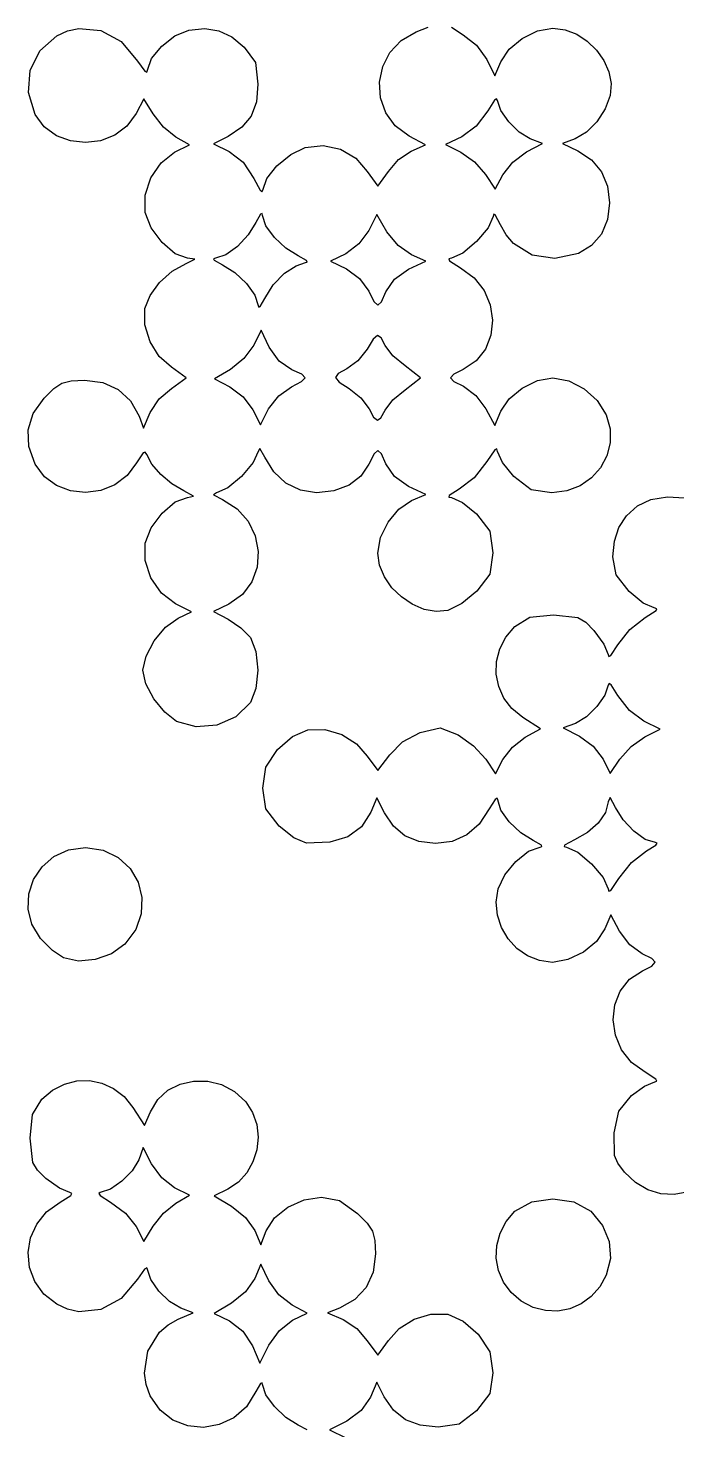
# Model space of a CAD drawing. Extents: x 15 to 288, y 15 to 288.
# Drawn here: x 14.8 to 55.8, y 103.2 to 191.7 of the extents above; entities that cross this region are included whole.
import ezdxf

# ---------------------------------------------------------------- set-up
doc = ezdxf.new("R2010")
doc.units = 0

msp = doc.modelspace()

# ---------------------------------------------------------------- linework, layer by layer
at = {"layer": 'Image'}
for p, q in [((15.579423, 190.268732), (16.642922, 191.215169)), ((16.642922, 191.215169), (17.325874, 191.52926)), ((17.325874, 191.52926), (18.02862, 191.686366)), ((18.02862, 191.686366), (19.42708, 191.5504)), ((19.42708, 191.5504), (20.70546, 190.848837)), ((23.257146, 190.565417), (24.094127, 191.221744)), ((24.094127, 191.221744), (24.962581, 191.581536)), ((24.962581, 191.581536), (25.970187, 191.670844)), ((25.970187, 191.670844), (26.866676, 191.528649)), ((26.866676, 191.528649), (27.686088, 191.144509)), ((27.686088, 191.144509), (28.462461, 190.507986)), ((38.35834, 190.920238), (39.309417, 191.46291)), ((39.309417, 191.46291), (40.06537, 191.75669)), ((41.534925, 191.75363), (42.275677, 191.285923)), ((42.275677, 191.285923), (43.119673, 190.617899)), ((45.99337, 191.0571), (46.957258, 191.529903)), ((46.957258, 191.529903), (47.927247, 191.707481)), ((47.927247, 191.707481), (48.698577, 191.604577)), ((48.698577, 191.604577), (49.432412, 191.316739)), ((49.432412, 191.316739), (50.102038, 190.875272)), ((14.971139, 189.033194), (15.579423, 190.268732)), ((20.70546, 190.848837), (21.730922, 189.623239)), ((22.624527, 189.78194), (23.257146, 190.565417)), ((28.462461, 190.507986), (29.165817, 189.525655)), ((37.654175, 190.169091), (38.35834, 190.920238)), ((43.119673, 190.617899), (43.762157, 189.728883)), ((44.640787, 189.585401), (45.174806, 190.378967)), ((45.174806, 190.378967), (45.99337, 191.0571)), ((50.102038, 190.875272), (50.680741, 190.311486)), ((50.680741, 190.311486), (51.141808, 189.656687)), ((21.730922, 189.623239), (22.185999, 188.984756)), ((22.369161, 189.040696), (22.624527, 189.78194)), ((29.165817, 189.525655), (29.330857, 188.171706)), ((37.201312, 189.273728), (37.654175, 190.169091)), ((43.762157, 189.728883), (44.261142, 188.682493)), ((44.261142, 188.682493), (44.640787, 189.585401)), ((51.141808, 189.656687), (51.458525, 188.942183)), ((14.856837, 187.649096), (14.971139, 189.033194)), ((22.185999, 188.984756), (22.319286, 188.91888)), ((22.319286, 188.91888), (22.369161, 189.040696)), ((37.004137, 188.298409), (37.201312, 189.273728)), ((51.458525, 188.942183), (51.604179, 188.199282)), ((15.275282, 186.256979), (14.856837, 187.649096)), ((29.330857, 188.171706), (29.228001, 187.046572)), ((37.067039, 187.307391), (37.004137, 188.298409)), ((51.604179, 188.199282), (51.552057, 187.459291)), ((22.126836, 187.246686), (21.641592, 186.308329)), ((22.711353, 186.285522), (22.126836, 187.246686)), ((29.228001, 187.046572), (28.900173, 186.155725)), ((37.394405, 186.364935), (37.067039, 187.307391)), ((44.249643, 187.147426), (43.818945, 186.482259)), ((44.383717, 187.238124), (44.249643, 187.147426)), ((44.43659, 187.138838), (44.383717, 187.238124)), ((44.64417, 186.505198), (44.43659, 187.138838)), ((51.552057, 187.459291), (51.235857, 186.60061)), ((15.853049, 185.472887), (15.275282, 186.256979)), ((21.641592, 186.308329), (21.060423, 185.514888)), ((23.376973, 185.461615), (22.711353, 186.285522)), ((28.900173, 186.155725), (28.318485, 185.4484)), ((37.990624, 185.535298), (37.394405, 186.364935)), ((43.818945, 186.482259), (43.096031, 185.521112)), ((45.147748, 185.786085), (44.64417, 186.505198)), ((50.711808, 185.796955), (50.052529, 185.138077)), ((51.235857, 186.60061), (50.711808, 185.796955)), ((16.616719, 184.915652), (15.853049, 185.472887)), ((17.504488, 184.584776), (16.616719, 184.915652)), ((20.294322, 184.945314), (19.405095, 184.600105)), ((21.060423, 185.514888), (20.294322, 184.945314)), ((24.156473, 184.830442), (23.376973, 185.461615)), ((28.318485, 185.4484), (27.454047, 184.873836)), ((38.860084, 184.88274), (37.990624, 185.535298)), ((43.096031, 185.521112), (42.187555, 184.847499)), ((45.812795, 185.138798), (45.147748, 185.786085)), ((46.50478, 184.720638), (45.812795, 185.138798)), ((50.052529, 185.138077), (49.330637, 184.713731)), ((18.454548, 184.479759), (17.504488, 184.584776)), ((19.405095, 184.600105), (18.454548, 184.479759)), ((24.074567, 183.865391), (25.017074, 184.336529)), ((25.017074, 184.336529), (24.156473, 184.830442)), ((27.454047, 184.873836), (26.521093, 184.391387)), ((26.521093, 184.391387), (27.512872, 183.911052)), ((31.394259, 183.722064), (32.315887, 184.174327)), ((32.315887, 184.174327), (33.439689, 184.304478)), ((33.439689, 184.304478), (34.538702, 184.065313)), ((34.538702, 184.065313), (35.501552, 183.500273)), ((39.890794, 184.327666), (38.860084, 184.88274)), ((38.987852, 183.948005), (39.890794, 184.327666)), ((42.187555, 184.847499), (41.160445, 184.357708)), ((41.160445, 184.357708), (42.123273, 183.875799)), ((46.26165, 183.88831), (47.27066, 184.429451)), ((47.27066, 184.429451), (46.50478, 184.720638)), ((49.330637, 184.713731), (48.54559, 184.415258)), ((48.54559, 184.415258), (49.506844, 183.949708)), ((22.576866, 182.250078), (23.221815, 183.20364)), ((23.221815, 183.20364), (24.074567, 183.865391)), ((27.512872, 183.911052), (28.392094, 183.236939)), ((28.392094, 183.236939), (29.062302, 182.202972)), ((30.528308, 183.01177), (31.394259, 183.722064)), ((35.501552, 183.500273), (36.216867, 182.652797)), ((37.563232, 182.651675), (38.196905, 183.410601)), ((38.196905, 183.410601), (38.987852, 183.948005)), ((42.123273, 183.875799), (42.979676, 183.264185)), ((42.979676, 183.264185), (43.686633, 182.470419)), ((44.769904, 182.447059), (45.407232, 183.241719)), ((45.407232, 183.241719), (46.261654, 183.888309)), ((46.261654, 183.888309), (46.26165, 183.88831)), ((49.506844, 183.949708), (50.362858, 183.38375)), ((50.362858, 183.38375), (50.989452, 182.635573)), ((29.883824, 182.20947), (30.528308, 183.01177)), ((36.216867, 182.652797), (36.890374, 181.735001)), ((36.890374, 181.735001), (37.563232, 182.651675)), ((43.686633, 182.470419), (44.28717, 181.546948)), ((44.28717, 181.546948), (44.769904, 182.447059)), ((50.989452, 182.635573), (51.374383, 181.725249)), ((22.213433, 181.154497), (22.576866, 182.250078)), ((29.062302, 182.202972), (29.458096, 181.4845)), ((29.458096, 181.4845), (29.580016, 181.381606)), ((29.580016, 181.381606), (29.626597, 181.481187)), ((29.626597, 181.481187), (29.883824, 182.20947)), ((51.374383, 181.725249), (51.505414, 180.672848)), ((22.205227, 180.066691), (22.213433, 181.154497)), ((51.505414, 180.672848), (51.372627, 179.61559)), ((22.59091, 179.103721), (22.205227, 180.066691)), ((29.49381, 179.952613), (29.203501, 179.437295)), ((29.584829, 179.997725), (29.49381, 179.952613)), ((29.621471, 179.881697), (29.584829, 179.997725)), ((29.835056, 179.229673), (29.621471, 179.881697)), ((36.821571, 179.931992), (36.326838, 178.941512)), ((37.458658, 178.852212), (36.821571, 179.931992)), ((44.163063, 179.811063), (43.845177, 179.096427)), ((44.201817, 179.960838), (44.163063, 179.811063)), ((44.297948, 179.918116), (44.201817, 179.960838)), ((44.624924, 179.296838), (44.297948, 179.918116)), ((51.372627, 179.61559), (50.988741, 178.707868)), ((23.285962, 178.173759), (22.59091, 179.103721)), ((29.203501, 179.437295), (28.717853, 178.648852)), ((30.365257, 178.49119), (29.835056, 179.229673)), ((36.326838, 178.941512), (35.694143, 178.100431)), ((38.176199, 177.977105), (37.458658, 178.852212)), ((43.845177, 179.096427), (43.111283, 178.230808)), ((44.975737, 178.652151), (44.624924, 179.296838)), ((24.112842, 177.467663), (23.285962, 178.173759)), ((28.034828, 177.927032), (27.296345, 177.396835)), ((28.717853, 178.648852), (28.034828, 177.927032)), ((31.087077, 177.808165), (30.365257, 178.49119)), ((35.694143, 178.100431), (34.867708, 177.469132)), ((39.006718, 177.389402), (38.176199, 177.977105)), ((43.111283, 178.230808), (42.245486, 177.498079)), ((45.43797, 178.113784), (44.975737, 178.652151)), ((46.625507, 177.382203), (45.43797, 178.113784)), ((50.375466, 177.985178), (49.554514, 177.483018)), ((50.988741, 178.707868), (50.375466, 177.985178)), ((24.894007, 177.176291), (24.112842, 177.467663)), ((24.795152, 176.856574), (25.340179, 177.115125)), ((25.340179, 177.115125), (24.894007, 177.176291)), ((26.644321, 177.183255), (26.528293, 177.146613)), ((26.528293, 177.146613), (26.573404, 177.055593)), ((26.573404, 177.055593), (27.088723, 176.765283)), ((27.296345, 177.396835), (26.644321, 177.183255)), ((31.875521, 177.322517), (31.087077, 177.808165)), ((32.390838, 177.032207), (31.875521, 177.322517)), ((32.43595, 176.941187), (32.390838, 177.032207)), ((34.867708, 177.469132), (33.903306, 176.987226)), ((33.903306, 176.987226), (34.908436, 176.507915)), ((38.82786, 176.48666), (39.91769, 177.006365)), ((39.91769, 177.006365), (39.006718, 177.389402)), ((41.531893, 177.182113), (41.363641, 177.137849)), ((41.363641, 177.137849), (41.404007, 177.019841)), ((41.404007, 177.019841), (42.100932, 176.572942)), ((42.245486, 177.498079), (41.531893, 177.182113)), ((48.045149, 177.154484), (46.625507, 177.382203)), ((49.554514, 177.483018), (48.045149, 177.154484)), ((23.127392, 175.651323), (23.916326, 176.360414)), ((23.916326, 176.360414), (24.795152, 176.856574)), ((27.088723, 176.765283), (27.877166, 176.279638)), ((27.877166, 176.279638), (28.598985, 175.596615)), ((30.292067, 175.501606), (30.999205, 176.238002)), ((30.9992, 176.238), (31.730495, 176.703867)), ((30.999205, 176.238002), (30.9992, 176.238)), ((31.730495, 176.703867), (32.31992, 176.904545)), ((32.31992, 176.904545), (32.43595, 176.941187)), ((34.908436, 176.507915), (35.741331, 175.89833)), ((37.939397, 175.865554), (38.82786, 176.48666)), ((42.100932, 176.572942), (42.963832, 175.9472)), ((22.524601, 174.834807), (23.127392, 175.651323)), ((28.598985, 175.596615), (29.129183, 174.858131)), ((29.760735, 174.650502), (30.292067, 175.501606)), ((35.741331, 175.89833), (36.324626, 175.099945)), ((37.39913, 175.06912), (37.939397, 175.865554)), ((42.963832, 175.9472), (43.589231, 175.147335)), ((22.204202, 174.016374), (22.524601, 174.834807)), ((29.129183, 174.858131), (29.342763, 174.206103)), ((29.470425, 174.135185), (29.760735, 174.650502)), ((36.324626, 175.099945), (36.648156, 174.449909)), ((36.648156, 174.449909), (36.893885, 174.229275)), ((36.893885, 174.229275), (37.123611, 174.436267)), ((37.123611, 174.436267), (37.399136, 175.069113)), ((37.399136, 175.069113), (37.39913, 175.06912)), ((43.589231, 175.147335), (43.975543, 174.235321)), ((22.202787, 172.973461), (22.204202, 174.016374)), ((29.342763, 174.206103), (29.379405, 174.090073)), ((29.379405, 174.090073), (29.470425, 174.135185)), ((43.975543, 174.235321), (44.121179, 173.273133)), ((22.524251, 171.910932), (22.202787, 172.973461)), ((29.52525, 172.65107), (29.065902, 171.702625)), ((30.042145, 171.56713), (29.52525, 172.65107)), ((44.121179, 173.273133), (44.024551, 172.322747)), ((23.103022, 170.974391), (22.524251, 171.910932)), ((29.065902, 171.702625), (28.445892, 170.858378)), ((36.605967, 172.065905), (36.22408, 171.447878)), ((36.872549, 172.300613), (36.605967, 172.065905)), ((37.095849, 172.166842), (36.872549, 172.300613)), ((37.34789, 171.679433), (37.095849, 172.166842)), ((37.843957, 171.022417), (37.34789, 171.679433)), ((44.024551, 172.322747), (43.68407, 171.446138)), ((23.873532, 170.309444), (23.103022, 170.974391)), ((28.445892, 170.858378), (27.600272, 170.160455)), ((30.661435, 170.683448), (30.042145, 171.56713)), ((36.22408, 171.447878), (35.634073, 170.705437)), ((38.61747, 170.394313), (37.843957, 171.022417)), ((43.68407, 171.446138), (43.098148, 170.705281)), ((24.791329, 169.63594), (23.873532, 170.309444)), ((27.600272, 170.160455), (26.593992, 169.566739)), ((31.456875, 170.14429), (30.661435, 170.683448)), ((32.088861, 169.869206), (31.456875, 170.14429)), ((32.297366, 169.640056), (32.088861, 169.869206)), ((34.390783, 169.900292), (34.225673, 169.648441)), ((34.93896, 170.191738), (34.390783, 169.900292)), ((35.634073, 170.705437), (34.93896, 170.191738)), ((39.588558, 169.635605), (38.61747, 170.394313)), ((42.265198, 170.162152), (41.67495, 169.866586)), ((43.098148, 170.705281), (42.265198, 170.162152)), ((16.451106, 168.960192), (16.964247, 169.300846)), ((16.964247, 169.300846), (17.557582, 169.451083)), ((17.557582, 169.451083), (18.39757, 169.484751)), ((18.39757, 169.484751), (19.550193, 169.337238)), ((19.550193, 169.337238), (20.517596, 168.902394)), ((23.874653, 168.963082), (24.791329, 169.63594)), ((26.593992, 169.566739), (27.565348, 169.072003)), ((27.565348, 169.072003), (28.390222, 168.441676)), ((30.640891, 168.495372), (31.440088, 169.076007)), ((31.440088, 169.076007), (31.4401, 169.076)), ((31.4401, 169.076), (32.081431, 169.39595)), ((32.081431, 169.39595), (32.297366, 169.640056)), ((34.225673, 169.648441), (34.452006, 169.36262)), ((34.452006, 169.36262), (35.07816, 168.969268)), ((38.61747, 168.8769), (39.588558, 169.635605)), ((41.67495, 169.866586), (41.481147, 169.634215)), ((41.481147, 169.634215), (41.685217, 169.400128)), ((41.685217, 169.400128), (42.288587, 169.099412)), ((42.288587, 169.099412), (43.062446, 168.523964)), ((45.178228, 168.311509), (45.996397, 168.985587)), ((45.996397, 168.985587), (46.959775, 169.456555)), ((46.959775, 169.456555), (47.927224, 169.633703)), ((47.927224, 169.633703), (48.935782, 169.44964)), ((48.935782, 169.44964), (49.908008, 168.948429)), ((15.157898, 167.37808), (15.8517, 168.355271)), ((15.8517, 168.355271), (16.451106, 168.960192)), ((20.517596, 168.902394), (21.282322, 168.191766)), ((21.282322, 168.191766), (21.82691, 167.216901)), ((22.539333, 167.451182), (23.104275, 168.303772)), ((23.104275, 168.303772), (23.874653, 168.963082)), ((28.390222, 168.441676), (29.009398, 167.620933)), ((30.003778, 167.667877), (30.640891, 168.495372)), ((35.07816, 168.969268), (35.820601, 168.379261)), ((35.820601, 168.379261), (36.3343, 167.684148)), ((37.34789, 167.59178), (37.843955, 168.248794)), ((37.843955, 168.248794), (38.61747, 168.8769)), ((43.062446, 168.523964), (43.711767, 167.676582)), ((44.646404, 167.525033), (45.178228, 168.311509)), ((49.908008, 168.948429), (50.73333, 168.206538)), ((50.73333, 168.206538), (51.301174, 167.300433)), ((14.83085, 166.359079), (15.157898, 167.37808)), ((21.82691, 167.216901), (22.120687, 166.460948)), ((22.120687, 166.460948), (22.539333, 167.451182)), ((29.009398, 167.620933), (29.482089, 166.664587)), ((29.482089, 166.664587), (30.003778, 167.667877)), ((36.3343, 167.684148), (36.620537, 167.147929)), ((37.088104, 167.105326), (37.34789, 167.591793)), ((37.34789, 167.591793), (37.34789, 167.59178)), ((43.711767, 167.676582), (44.272403, 166.635542)), ((44.272403, 166.635542), (44.646404, 167.525033)), ((51.301174, 167.300433), (51.542629, 166.415259)), ((14.870124, 165.295156), (14.83085, 166.359079)), ((36.620537, 167.147929), (36.858729, 166.95618)), ((36.858729, 166.95618), (37.088104, 167.105326)), ((51.542629, 166.415259), (51.546928, 165.541507)), ((51.546928, 165.541507), (51.336952, 164.712036)), ((15.275292, 164.183201), (14.870124, 165.295156)), ((22.082942, 164.906684), (21.663792, 164.273813)), ((22.219075, 164.943192), (22.082942, 164.906684)), ((22.312159, 164.797859), (22.219075, 164.943192)), ((22.639118, 164.18325), (22.312159, 164.797859)), ((29.342666, 164.994423), (29.027595, 164.280227)), ((29.453514, 165.179126), (29.342666, 164.994423)), ((29.760638, 164.621041), (29.453514, 165.179126)), ((30.325181, 163.691386), (29.760638, 164.621041)), ((36.65079, 164.827186), (36.330978, 164.186191)), ((36.894833, 165.042941), (36.65079, 164.827186)), ((37.123961, 164.834382), (36.894833, 165.042941)), ((37.399028, 164.202437), (37.123961, 164.834382)), ((44.263596, 165.091791), (43.759961, 164.344313)), ((44.397406, 165.151447), (44.263596, 165.091791)), ((44.444874, 164.994433), (44.397406, 165.151447)), ((44.750391, 164.297351), (44.444874, 164.994433)), ((51.336952, 164.712036), (50.935583, 163.959699)), ((15.856207, 163.393134), (15.275292, 164.183201)), ((21.663792, 164.273813), (21.075258, 163.467159)), ((23.203595, 163.530164), (22.639118, 164.18325)), ((29.027595, 164.280227), (28.295034, 163.414623)), ((31.088888, 162.984994), (30.325181, 163.691386)), ((36.330978, 164.186191), (35.823014, 163.42933)), ((37.939299, 163.406001), (37.399028, 164.202437)), ((43.759961, 164.344313), (42.972797, 163.330063)), ((45.477944, 163.406933), (44.750391, 164.297351)), ((50.935583, 163.959699), (50.3657, 163.317354)), ((16.6215, 162.83377), (15.856207, 163.393134)), ((17.510075, 162.504242), (16.6215, 162.83377)), ((20.304523, 162.886008), (19.412683, 162.531227)), ((21.075258, 163.467159), (20.304523, 162.886008)), ((23.905307, 162.937283), (23.203595, 163.530164)), ((24.643969, 162.503289), (23.905307, 162.937283)), ((28.295034, 163.414623), (27.429431, 162.682062)), ((32.002108, 162.536074), (31.088888, 162.984994)), ((35.073453, 162.860768), (34.123708, 162.503078)), ((35.823014, 163.42933), (35.073453, 162.860768)), ((38.827758, 162.784897), (37.939299, 163.406001)), ((42.972797, 163.330063), (42.026251, 162.606093)), ((46.568554, 162.568074), (45.477944, 163.406933)), ((49.650186, 162.817858), (48.81192, 162.494065)), ((50.3657, 163.317354), (49.650186, 162.817858)), ((18.460834, 162.403683), (17.510075, 162.504242)), ((19.412683, 162.531227), (18.460834, 162.403683)), ((24.114558, 161.803027), (24.894014, 162.088272)), ((25.265827, 162.171481), (24.643969, 162.503289)), ((24.894014, 162.088272), (25.265827, 162.171481)), ((26.715236, 162.366993), (26.530534, 162.256145)), ((26.530534, 162.256145), (27.088621, 161.949021)), ((27.429431, 162.682062), (26.715236, 162.366993)), ((27.088621, 161.949021), (28.021118, 161.367103)), ((33.015188, 162.378831), (32.002108, 162.536074)), ((34.123708, 162.503078), (33.015188, 162.378831)), ((39.917588, 162.265192), (38.827758, 162.784897)), ((39.01468, 161.885547), (39.917588, 162.265192)), ((41.393807, 162.21536), (41.364456, 162.112387)), ((41.364456, 162.112387), (41.53188, 162.076927)), ((42.026251, 162.606093), (41.393807, 162.21536)), ((41.53188, 162.076927), (42.228964, 161.774593)), ((47.873784, 162.378833), (46.568554, 162.568074)), ((48.81192, 162.494065), (47.873784, 162.378833)), ((53.263831, 161.554181), (54.10213, 161.945795)), ((54.10213, 161.945795), (55.15385, 162.119999)), ((55.15385, 162.119999), (56.232148, 162.066228)), ((22.591771, 160.170206), (23.287678, 161.099909)), ((23.287678, 161.099909), (24.114558, 161.803027)), ((28.021118, 161.367103), (28.709499, 160.582795)), ((37.5394, 160.526659), (38.217098, 161.34899)), ((38.217098, 161.34899), (39.01468, 161.885547)), ((42.228964, 161.774593), (43.11938, 161.048367)), ((43.11938, 161.048367), (43.962511, 159.949551)), ((52.574569, 160.919658), (53.263831, 161.554181)), ((22.205234, 159.205202), (22.591771, 160.170206)), ((28.709499, 160.582795), (29.149742, 159.662563)), ((37.06854, 159.554437), (37.5394, 160.526659)), ((51.807233, 159.331786), (52.091971, 160.184929)), ((52.091971, 160.184929), (52.574569, 160.919658)), ((29.149742, 159.662563), (29.337823, 158.672874)), ((36.89147, 158.568207), (37.06854, 159.554437)), ((43.962511, 159.949551), (44.14748, 158.599087)), ((51.711551, 158.342021), (51.807233, 159.331786)), ((22.211602, 158.102809), (22.205234, 159.205202)), ((29.337823, 158.672874), (29.269719, 157.680193)), ((37.001446, 157.800958), (36.89147, 158.568207)), ((44.14748, 158.599087), (43.964409, 157.252358)), ((22.581909, 157.005535), (22.211602, 158.102809)), ((29.269719, 157.680193), (28.941408, 156.750987)), ((37.309374, 157.065207), (37.001446, 157.800958)), ((51.916029, 157.205387), (51.711551, 158.342021)), ((23.246869, 156.050716), (22.581909, 157.005535)), ((28.941408, 156.750987), (28.348867, 155.951721)), ((37.779468, 156.390242), (37.309374, 157.065207)), ((43.964409, 157.252358), (43.13721, 156.167627)), ((52.735191, 156.149761), (51.916029, 157.205387)), ((24.137194, 155.375692), (23.246869, 156.050716)), ((28.348867, 155.951721), (27.488073, 155.348861)), ((38.37594, 155.805351), (37.779468, 156.390242)), ((39.063003, 155.339821), (38.37594, 155.805351)), ((43.13721, 156.167627), (42.183692, 155.393885)), ((53.625608, 155.419744), (52.735191, 156.149761)), ((25.142314, 154.873754), (24.137194, 155.375692)), ((24.29967, 154.46855), (25.142314, 154.873754)), ((27.488073, 155.348861), (26.521067, 154.880524)), ((26.521067, 154.880524), (27.454021, 154.398077)), ((39.804869, 155.022942), (39.063003, 155.339821)), ((40.56575, 154.884001), (39.804869, 155.022942)), ((41.30986, 154.952287), (40.56575, 154.884001)), ((42.183692, 155.393885), (41.30986, 154.952287)), ((54.322691, 155.108301), (53.625608, 155.419744)), ((53.752943, 154.498765), (54.450266, 154.945892)), ((54.490817, 155.063998), (54.322691, 155.108301)), ((54.450266, 154.945892), (54.490817, 155.063998)), ((23.500116, 153.888487), (24.29967, 154.46855)), ((27.454021, 154.398077), (28.251548, 153.859425)), ((45.532196, 153.934598), (46.486761, 154.523689)), ((46.486761, 154.523689), (47.976506, 154.668096)), ((47.976506, 154.668096), (49.513023, 154.50753)), ((49.513023, 154.50753), (50.000155, 154.209722)), ((50.000155, 154.209722), (50.522386, 153.680588)), ((52.774981, 153.75141), (53.752943, 154.498765)), ((22.785148, 153.034761), (23.500116, 153.888487)), ((28.251548, 153.859425), (28.858901, 153.241858)), ((28.858901, 153.241858), (29.200991, 152.356683)), ((44.577248, 152.521412), (44.961832, 153.264392)), ((44.961832, 153.264392), (45.532196, 153.934598)), ((50.522386, 153.680588), (51.149461, 152.829122)), ((52.027623, 152.773445), (52.774981, 153.75141)), ((22.270958, 152.078475), (22.785148, 153.034761)), ((29.200991, 152.356683), (29.315021, 151.190746)), ((44.375876, 151.735406), (44.577248, 152.521412)), ((51.149461, 152.829122), (51.418087, 152.168688)), ((51.594695, 152.107454), (52.027623, 152.773445)), ((22.07374, 151.19073), (22.270958, 152.078475)), ((44.355148, 150.936123), (44.375876, 151.735406)), ((51.418087, 152.168688), (51.46747, 152.040341)), ((51.46747, 152.040341), (51.594695, 152.107454)), ((22.26583, 150.326935), (22.07374, 151.19073)), ((29.315021, 151.190746), (29.200991, 150.02481)), ((44.512494, 150.153312), (44.355148, 150.936123)), ((22.763126, 149.378277), (22.26583, 150.326935)), ((29.200991, 150.02481), (28.858901, 149.139638)), ((44.845346, 149.416722), (44.512494, 150.153312)), ((51.210458, 149.61473), (50.706474, 148.895506)), ((51.418157, 150.248802), (51.210458, 149.61473)), ((51.471026, 150.348089), (51.418157, 150.248802)), ((51.605101, 150.257393), (51.471026, 150.348089)), ((52.035802, 149.592226), (51.605101, 150.257393)), ((52.758712, 148.631078), (52.035802, 149.592226)), ((23.447164, 148.525413), (22.763126, 149.378277)), ((28.858901, 149.139638), (27.926897, 148.246826)), ((45.351135, 148.756101), (44.845346, 149.416722)), ((46.027292, 148.201198), (45.351135, 148.756101)), ((50.706474, 148.895506), (50.040587, 148.248114)), ((24.19948, 147.949), (23.447164, 148.525413)), ((25.432595, 147.609465), (24.199431, 147.949018)), ((24.199431, 147.949018), (24.19948, 147.949)), ((27.926897, 148.246826), (26.729939, 147.722751)), ((47.150012, 147.474664), (46.027292, 148.201198)), ((49.347177, 147.829542), (48.578503, 147.537294)), ((50.040587, 148.248114), (49.347177, 147.829542)), ((53.667192, 147.957466), (52.758712, 148.631078)), ((54.694302, 147.467673), (53.667192, 147.957466)), ((26.729939, 147.722751), (25.432595, 147.609465)), ((30.563565, 146.181556), (31.509165, 147.001652)), ((31.509165, 147.001652), (32.480155, 147.426086)), ((32.480155, 147.426086), (33.539865, 147.432691)), ((33.539865, 147.432691), (34.609447, 147.115956)), ((34.609447, 147.115956), (35.548583, 146.538353)), ((38.435755, 146.672686), (39.55446, 147.255042)), ((39.55446, 147.255042), (40.820403, 147.544917)), ((40.820403, 147.544917), (41.95928, 147.103851)), ((41.95928, 147.103851), (42.926833, 146.407755)), ((45.37851, 146.333017), (46.190676, 146.960164)), ((46.190676, 146.960164), (47.150012, 147.474664)), ((48.578503, 147.537294), (49.613673, 147.020577)), ((49.613673, 147.020577), (50.476027, 146.383862)), ((52.877689, 146.373641), (53.735932, 146.985767)), ((53.735929, 146.985767), (54.694302, 147.467673)), ((53.735932, 146.985767), (53.735929, 146.985767)), ((29.817883, 145.058395), (30.563565, 146.181556)), ((35.548583, 146.538353), (36.216955, 145.762356)), ((37.65127, 145.835122), (38.435755, 146.672686)), ((42.926833, 146.407755), (43.6926, 145.576751)), ((44.773006, 145.547674), (45.37851, 146.333017)), ((50.476027, 146.383862), (51.095703, 145.578637)), ((52.160062, 145.578637), (52.877689, 146.373641)), ((36.216955, 145.762356), (36.890459, 144.854297)), ((36.890459, 144.854297), (37.65127, 145.835122)), ((43.6926, 145.576751), (44.314674, 144.649679)), ((44.314674, 144.649679), (44.773006, 145.547674)), ((51.095703, 145.578637), (51.54257, 144.653414)), ((51.54257, 144.653414), (52.160062, 145.578637)), ((29.633326, 143.741636), (29.817883, 145.058395)), ((29.82152, 142.425707), (29.633326, 143.741636)), ((36.820016, 143.132633), (36.441996, 142.233596)), ((37.315098, 142.175242), (36.820016, 143.132633)), ((43.920338, 142.443172), (43.282898, 141.472321)), ((44.293867, 143.031972), (43.920338, 142.443172)), ((44.407604, 143.09944), (44.293867, 143.031972)), ((44.449504, 142.991623), (44.407604, 143.09944)), ((44.65286, 142.343578), (44.449504, 142.991623)), ((51.422712, 142.8753), (51.239309, 142.199876)), ((51.536271, 143.148455), (51.422712, 142.8753)), ((51.871096, 142.528641), (51.536271, 143.148455)), ((52.357908, 141.731548), (51.871096, 142.528641)), ((30.661416, 141.333116), (29.82152, 142.425707)), ((36.441996, 142.233596), (35.858071, 141.29988)), ((37.884499, 141.332932), (37.315098, 142.175242)), ((45.178144, 141.605499), (44.65286, 142.343578)), ((45.899778, 140.920688), (45.178144, 141.605499)), ((51.239309, 142.199876), (50.790268, 141.539574)), ((53.02912, 141.017117), (52.357908, 141.731548)), ((31.596245, 140.597191), (30.661416, 141.333116)), ((35.858071, 141.29988), (35.00608, 140.669544)), ((38.600436, 140.736661), (37.884499, 141.332932)), ((39.476209, 140.378453), (38.600436, 140.736661)), ((42.504401, 140.783135), (41.585067, 140.375757)), ((43.282898, 141.472321), (42.504401, 140.783135)), ((46.692184, 140.432443), (45.899778, 140.920688)), ((50.123797, 140.948472), (49.288102, 140.48065)), ((50.790268, 141.539574), (50.123797, 140.948472)), ((53.751985, 140.502435), (53.02912, 141.017117)), ((16.454316, 139.424502), (17.373927, 139.848999)), ((17.373927, 139.848999), (18.44517, 140.00265)), ((18.44517, 140.00265), (19.575519, 139.834135)), ((19.575519, 139.834135), (20.522663, 139.370264)), ((32.400106, 140.271546), (31.596245, 140.597191)), ((33.861575, 140.33072), (32.400106, 140.271546)), ((35.00608, 140.669544), (33.861575, 140.33072)), ((40.525118, 140.250332), (39.476209, 140.378453)), ((41.585067, 140.375757), (40.525118, 140.250332)), ((46.39339, 139.754462), (47.119007, 140.014471)), ((47.202337, 140.142132), (46.692184, 140.432443)), ((47.119007, 140.014471), (47.24186, 140.051113)), ((47.24186, 140.051113), (47.202337, 140.142132)), ((48.672352, 140.1474), (48.634779, 140.05179)), ((48.634779, 140.05179), (48.789173, 140.014516)), ((49.288102, 140.48065), (48.672352, 140.1474)), ((48.789173, 140.014516), (49.505067, 139.698922)), ((54.393756, 140.304591), (53.751985, 140.502435)), ((53.828369, 139.775425), (54.429133, 140.148954)), ((54.500238, 140.262691), (54.393756, 140.304591)), ((54.429133, 140.148954), (54.500238, 140.262691)), ((15.713168, 138.783842), (16.454316, 139.424502)), ((20.522663, 139.370264), (21.26117, 138.673549)), ((44.901598, 138.270817), (45.597554, 139.116853)), ((45.597554, 139.116853), (46.39339, 139.754462)), ((49.505067, 139.698922), (50.370235, 138.965549)), ((50.370235, 138.965549), (51.100015, 138.099802)), ((52.094656, 138.037206), (52.88182, 139.051456)), ((52.88182, 139.051456), (53.828366, 139.775426)), ((53.828366, 139.775426), (53.828369, 139.775425)), ((15.177315, 137.981702), (15.713168, 138.783842)), ((21.26117, 138.673549), (21.765606, 137.806504)), ((44.475617, 137.385521), (44.901598, 138.270817)), ((51.100015, 138.099802), (51.409743, 137.387086)), ((51.591021, 137.289728), (52.094656, 138.037206)), ((14.873588, 137.072768), (15.177315, 137.981702)), ((21.765606, 137.806504), (22.010539, 136.83164)), ((44.354202, 136.548202), (44.475617, 137.385521)), ((51.409743, 137.387086), (51.457212, 137.230072)), ((51.457212, 137.230072), (51.591021, 137.289728)), ((14.828821, 136.111722), (14.873588, 137.072768)), ((22.010539, 136.83164), (21.970536, 135.81147)), ((44.434945, 135.723019), (44.354202, 136.548202)), ((15.069844, 135.153248), (14.828821, 136.111722)), ((21.970536, 135.81147), (21.620164, 134.808505)), ((44.695199, 134.940682), (44.434945, 135.723019)), ((51.582168, 135.745922), (51.208167, 134.856431)), ((52.142804, 134.704882), (51.582168, 135.745922)), ((15.62349, 134.25203), (15.069844, 135.153248)), ((21.620164, 134.808505), (20.93399, 133.88526)), ((45.112316, 134.231905), (44.695199, 134.940682)), ((51.208167, 134.856431), (50.673805, 134.065947)), ((52.792126, 133.857499), (52.142804, 134.704882)), ((16.378247, 133.495446), (15.62349, 134.25203)), ((20.93399, 133.88526), (20.087188, 133.281265)), ((45.663649, 133.627399), (45.112316, 134.231905)), ((46.32655, 133.157877), (45.663649, 133.627399)), ((50.673805, 134.065947), (49.851857, 133.392286)), ((53.565984, 133.282052), (52.792126, 133.857499)), ((17.0598, 133.023), (16.378247, 133.495446)), ((18.009725, 132.818897), (17.05979, 133.023005)), ((17.05979, 133.023005), (17.0598, 133.023)), ((19.065646, 132.915397), (18.009725, 132.818897)), ((20.087188, 133.281265), (19.065646, 132.915397)), ((47.078372, 132.85405), (46.32655, 133.157877)), ((47.896467, 132.746631), (47.078372, 132.85405)), ((48.880139, 132.923248), (47.896467, 132.746631)), ((49.851857, 133.392286), (48.880139, 132.923248)), ((54.169366, 132.981336), (53.565984, 133.282052)), ((54.373444, 132.747249), (54.169366, 132.981336)), ((54.179646, 132.514878), (54.373444, 132.747249)), ((52.756449, 131.676182), (53.5894, 132.219312)), ((53.5894, 132.219312), (54.179646, 132.514878)), ((52.170527, 130.935326), (52.756449, 131.676182)), ((51.733417, 129.108331), (51.830046, 130.058717)), ((51.830046, 130.058717), (52.170527, 130.935326)), ((51.879053, 128.146143), (51.733417, 129.108331)), ((52.265365, 127.234129), (51.879053, 128.146143)), ((52.890764, 126.434264), (52.265365, 127.234129)), ((53.753664, 125.808522), (52.890764, 126.434264)), ((54.41927, 125.37581), (53.753664, 125.808522)), ((16.373563, 124.676193), (17.117615, 125.061569)), ((17.117615, 125.061569), (17.904133, 125.262469)), ((17.904133, 125.262469), (18.703749, 125.281511)), ((18.703749, 125.281511), (19.487095, 125.121315)), ((19.487095, 125.121315), (20.224803, 124.784499)), ((20.224803, 124.784499), (20.887505, 124.273682)), ((23.652431, 124.669298), (24.422052, 125.063009)), ((24.422052, 125.063009), (25.272631, 125.257502)), ((25.272631, 125.257502), (26.157719, 125.247832)), ((26.157719, 125.247832), (27.030865, 125.029053)), ((27.030865, 125.029053), (27.845621, 124.596219)), ((52.882552, 124.336482), (53.708069, 124.94037)), ((53.708069, 124.94037), (54.357712, 125.199351)), ((54.357712, 125.199351), (54.486188, 125.248689)), ((54.486188, 125.248689), (54.41927, 125.37581)), ((15.112254, 123.149151), (15.701345, 124.103721)), ((15.701345, 124.103721), (16.373563, 124.676193)), ((20.887505, 124.273682), (21.445835, 123.591483)), ((22.541866, 123.304012), (23.01022, 124.081317)), ((23.01022, 124.081317), (23.652431, 124.669298)), ((27.845621, 124.596219), (28.555536, 123.944382)), ((28.555536, 123.944382), (28.992033, 123.26489)), ((52.092318, 123.355868), (52.882552, 124.336482)), ((14.967847, 121.659411), (15.112254, 123.149151)), ((21.445835, 123.591483), (22.183462, 122.451623)), ((22.183462, 122.451623), (22.541866, 123.304012)), ((28.992033, 123.26489), (29.248727, 122.508354)), ((51.786922, 121.979292), (52.092318, 123.355868)), ((29.248727, 122.508354), (29.333171, 121.71195)), ((15.128413, 120.122889), (14.967847, 121.659411)), ((29.333171, 121.71195), (29.252918, 120.912856)), ((51.808454, 120.566358), (51.786922, 121.979292)), ((22.098657, 121.057521), (21.806408, 120.288849)), ((22.615374, 120.022351), (22.098657, 121.057521)), ((29.252918, 120.912856), (29.015518, 120.148246)), ((52.033835, 120.063198), (51.808454, 120.566358)), ((15.42622, 119.635759), (15.128413, 120.122889)), ((15.955355, 119.113531), (15.42622, 119.635759)), ((21.387836, 119.595441), (20.740445, 118.929552)), ((21.806408, 120.288849), (21.387836, 119.595441)), ((23.257163, 119.152868), (22.615374, 120.022351)), ((28.628525, 119.455296), (28.09949, 118.871183)), ((29.015518, 120.148246), (28.628525, 119.455296)), ((52.452817, 119.508072), (52.033835, 120.063198)), ((53.149469, 118.843152), (52.452817, 119.508072)), ((16.806821, 118.486456), (15.955355, 119.113531)), ((20.740445, 118.929552), (20.02122, 118.425567)), ((24.074594, 118.516051), (23.257163, 119.152868)), ((28.09949, 118.871183), (27.435966, 118.433082)), ((53.923284, 118.385833), (53.149469, 118.843152)), ((17.467255, 118.217828), (16.806821, 118.486456)), ((16.863208, 117.608657), (17.528815, 118.041366)), ((17.595732, 118.168487), (17.467255, 118.217828)), ((17.528815, 118.041366), (17.595732, 118.168487)), ((19.387148, 118.217869), (19.286558, 118.165665)), ((19.286558, 118.165665), (19.373705, 118.03341)), ((19.373705, 118.03341), (20.027203, 117.608698)), ((20.02122, 118.425567), (19.387148, 118.217869)), ((25.017101, 118.044913), (24.074594, 118.516051)), ((24.1565, 117.551), (25.017101, 118.044913)), ((27.435966, 118.433082), (26.568298, 118.012855)), ((26.568298, 118.012855), (27.660938, 117.36818)), ((31.209074, 117.293227), (32.243906, 117.75559)), ((32.243906, 117.75559), (33.341904, 117.927679)), ((33.341904, 117.927679), (34.478392, 117.709518)), ((34.478392, 117.709518), (35.609754, 116.893719)), ((46.596294, 117.635847), (47.928852, 117.832228)), ((47.928852, 117.832228), (49.261815, 117.633424)), ((54.742276, 118.134073), (53.923284, 118.385833)), ((55.574459, 118.085832), (54.742276, 118.134073)), ((56.387847, 118.239069), (55.574459, 118.085832)), ((15.375203, 116.229546), (16.001804, 116.997227)), ((16.001804, 116.997227), (16.863208, 117.608657)), ((20.027203, 117.608698), (20.966814, 116.912059)), ((20.966814, 116.912059), (21.641253, 116.073828)), ((22.71138, 116.095926), (23.376997, 116.919832)), ((23.376997, 116.919832), (24.1565, 117.551006)), ((24.1565, 117.551006), (24.1565, 117.551)), ((27.660938, 117.36818), (28.543568, 116.649007)), ((30.365585, 116.618204), (31.209074, 117.293227)), ((35.609754, 116.893719), (36.21468, 116.294312)), ((44.975016, 116.387988), (45.532207, 117.04404)), ((45.532207, 117.04404), (46.596294, 117.635847)), ((49.261815, 117.633424), (50.327117, 117.039674)), ((50.327117, 117.039674), (51.055645, 116.137764)), ((14.985128, 115.356043), (15.375203, 116.229546)), ((21.641253, 116.073828), (22.126863, 115.134762)), ((22.126863, 115.134762), (22.71138, 116.095926)), ((28.543568, 116.649007), (29.131288, 115.82521)), ((29.841614, 115.808139), (30.365585, 116.618204)), ((36.21468, 116.294312), (36.555338, 115.78117)), ((44.595552, 115.655415), (44.975016, 116.387988)), ((51.055645, 116.137764), (51.470293, 115.125948)), ((14.833304, 114.427148), (14.985128, 115.356043)), ((29.131288, 115.82521), (29.508991, 114.926919)), ((29.508991, 114.926919), (29.841614, 115.808139)), ((36.555338, 115.78117), (36.705576, 115.187832)), ((36.705576, 115.187832), (36.739244, 114.347839)), ((44.391671, 114.876855), (44.595552, 115.655415)), ((51.470293, 115.125948), (51.5569, 114.062853)), ((14.921453, 113.493291), (14.833304, 114.427148)), ((36.739244, 114.347839), (36.59173, 113.195216)), ((44.361231, 114.082845), (44.391671, 114.876855)), ((15.2513, 112.6049), (14.921453, 113.493291)), ((22.178875, 113.383406), (21.730983, 112.758167)), ((22.316713, 113.462008), (22.178875, 113.383406)), ((22.369222, 113.358286), (22.316713, 113.462008)), ((22.572107, 112.7233), (22.369222, 113.358286)), ((29.519612, 113.698967), (29.136578, 112.787995)), ((30.0186, 112.652577), (29.519612, 113.698967)), ((44.502087, 113.303919), (44.361231, 114.082845)), ((44.812096, 112.570612), (44.502087, 113.303919)), ((51.5569, 114.062853), (51.301304, 113.007104)), ((15.824569, 111.812406), (15.2513, 112.6049)), ((21.730983, 112.758167), (20.705521, 111.532567)), ((23.076537, 112.003164), (22.572107, 112.7233)), ((29.136578, 112.787995), (28.545095, 111.955249)), ((30.653809, 111.767325), (30.0186, 112.652577)), ((36.59173, 113.195216), (36.156885, 112.227813)), ((45.289115, 111.913461), (44.812096, 112.570612)), ((51.301304, 113.007104), (50.890036, 112.262059)), ((16.642983, 111.166237), (15.824569, 111.812406)), ((20.705521, 111.532567), (19.42714, 110.831003)), ((23.74924, 111.353016), (23.076537, 112.003164)), ((28.545095, 111.955249), (27.660898, 111.232345)), ((31.48031, 111.108347), (30.653809, 111.767325)), ((36.156885, 112.227813), (35.446258, 111.463087)), ((45.931, 111.363), (45.289115, 111.913461)), ((50.351815, 111.655043), (49.71297, 111.194117)), ((50.890036, 112.262059), (50.351815, 111.655043)), ((17.325934, 110.852145), (16.642983, 111.166237)), ((18.028681, 110.695039), (17.325934, 110.852145)), ((19.42714, 110.831003), (18.028681, 110.695039)), ((24.456942, 110.927996), (23.74924, 111.353016)), ((24.304838, 110.225536), (25.248779, 110.624718)), ((25.248779, 110.624718), (24.456942, 110.927996)), ((27.660898, 111.232345), (26.568258, 110.58767)), ((32.443027, 110.610508), (31.48031, 111.108347)), ((31.5087, 110.158), (32.443027, 110.610508)), ((34.471394, 110.918499), (33.715443, 110.624719)), ((33.715443, 110.624719), (34.705674, 110.206075)), ((35.446258, 111.463087), (34.471394, 110.918499)), ((45.930994, 111.362984), (45.931, 111.363)), ((46.677987, 110.97254), (45.930994, 111.362984)), ((47.456012, 110.768492), (46.677987, 110.97254)), ((48.238738, 110.74278), (47.456012, 110.768492)), ((48.999835, 110.887342), (48.238738, 110.74278)), ((49.71297, 111.194117), (48.999835, 110.887342)), ((23.119224, 109.402355), (23.658394, 109.868937)), ((23.658394, 109.868937), (24.304838, 110.225536)), ((26.568258, 110.58767), (27.544643, 110.114794)), ((27.544643, 110.114794), (28.384726, 109.474553)), ((30.683343, 109.509584), (31.508699, 110.157994)), ((31.508699, 110.157994), (31.5087, 110.158)), ((34.705674, 110.206075), (35.558264, 109.641135)), ((38.232311, 109.647874), (39.171447, 110.225476)), ((39.171447, 110.225476), (40.24103, 110.542211)), ((40.24103, 110.542211), (41.300739, 110.535607)), ((41.300739, 110.535607), (42.271726, 110.111175)), ((42.271726, 110.111175), (43.217329, 109.291077)), ((22.391494, 108.218017), (23.119224, 109.402355)), ((28.384726, 109.474553), (28.989383, 108.545234)), ((30.016049, 108.577024), (30.683343, 109.509584)), ((35.558264, 109.641135), (36.217574, 108.870755)), ((36.217574, 108.870755), (36.890435, 107.954081)), ((36.890435, 107.954081), (37.563939, 108.871877)), ((37.563939, 108.871877), (38.232311, 109.647874)), ((43.217329, 109.291077), (43.963014, 108.167919)), ((22.179224, 106.830079), (22.391494, 108.218017)), ((28.989383, 108.545234), (29.457729, 107.448554)), ((29.457729, 107.448554), (30.016049, 108.577024)), ((43.963014, 108.167919), (44.147571, 106.851167)), ((22.284378, 106.108996), (22.179224, 106.830079)), ((29.493797, 106.17207), (29.203488, 105.656753)), ((29.584816, 106.217182), (29.493797, 106.17207)), ((29.621458, 106.101152), (29.584816, 106.217182)), ((36.819982, 106.242172), (36.424118, 105.300693)), ((37.293321, 105.326837), (36.819982, 106.242172)), ((44.147571, 106.851167), (43.959373, 105.535236)), ((22.539988, 105.396096), (22.284378, 106.108996)), ((23.154467, 104.488606), (22.539988, 105.396096)), ((29.203488, 105.656753), (28.610376, 104.702028)), ((29.835043, 105.449128), (29.621458, 106.101152)), ((30.365244, 104.710644), (29.835043, 105.449128)), ((36.424118, 105.300693), (35.832746, 104.465701)), ((37.877329, 104.481), (37.293321, 105.326837)), ((43.959373, 105.535236), (43.119471, 104.442647)), ((23.962301, 103.854831), (23.154467, 104.488606)), ((28.610376, 104.702028), (27.817805, 104.005649)), ((31.087064, 104.027619), (30.365244, 104.710644)), ((35.832746, 104.465701), (34.934278, 103.797973)), ((38.630802, 103.884436), (37.877329, 104.481)), ((43.119471, 104.442647), (42.023627, 103.601052)), ((24.898021, 103.492208), (23.962301, 103.854831)), ((26.891242, 103.570179), (25.896158, 103.398178)), ((27.817805, 104.005649), (26.891242, 103.570179)), ((31.875508, 103.541972), (31.087064, 104.027619)), ((32.433593, 103.234849), (31.875508, 103.541972)), ((34.934278, 103.797973), (33.840308, 103.236732)), ((39.564652, 103.531003), (38.630802, 103.884436)), ((40.689791, 103.414557), (39.564652, 103.531003)), ((42.023627, 103.601052), (40.689791, 103.414557)), ((25.896158, 103.398178), (24.898021, 103.492208)), ((33.840308, 103.236732), (34.864268, 102.748441))]:
    msp.add_line(p, q, dxfattribs=at)

doc.saveas('drawing.dxf')
